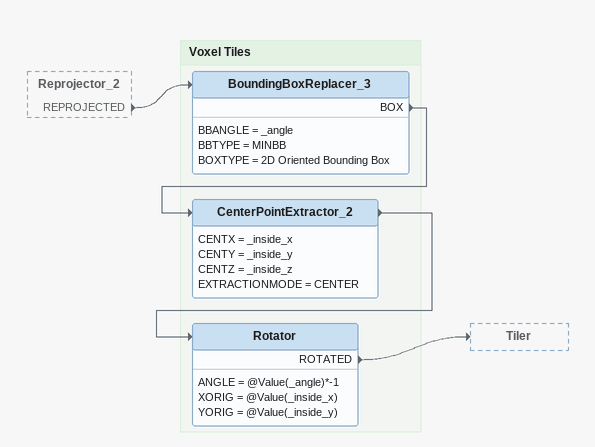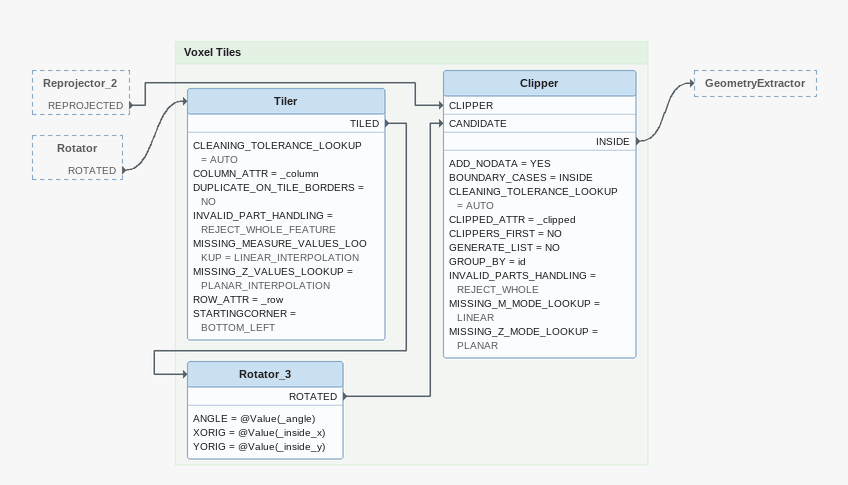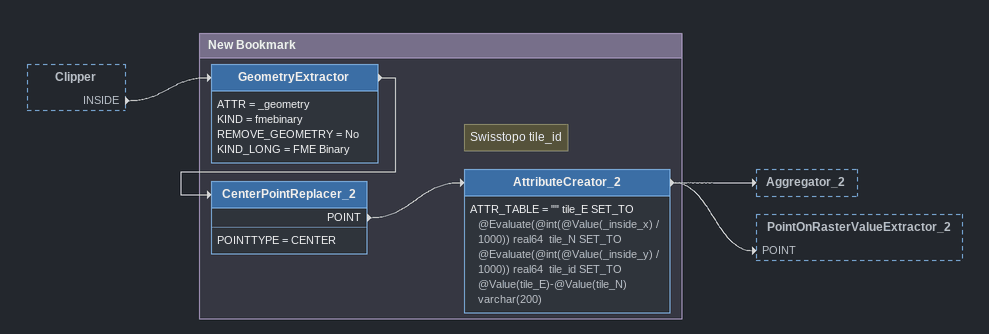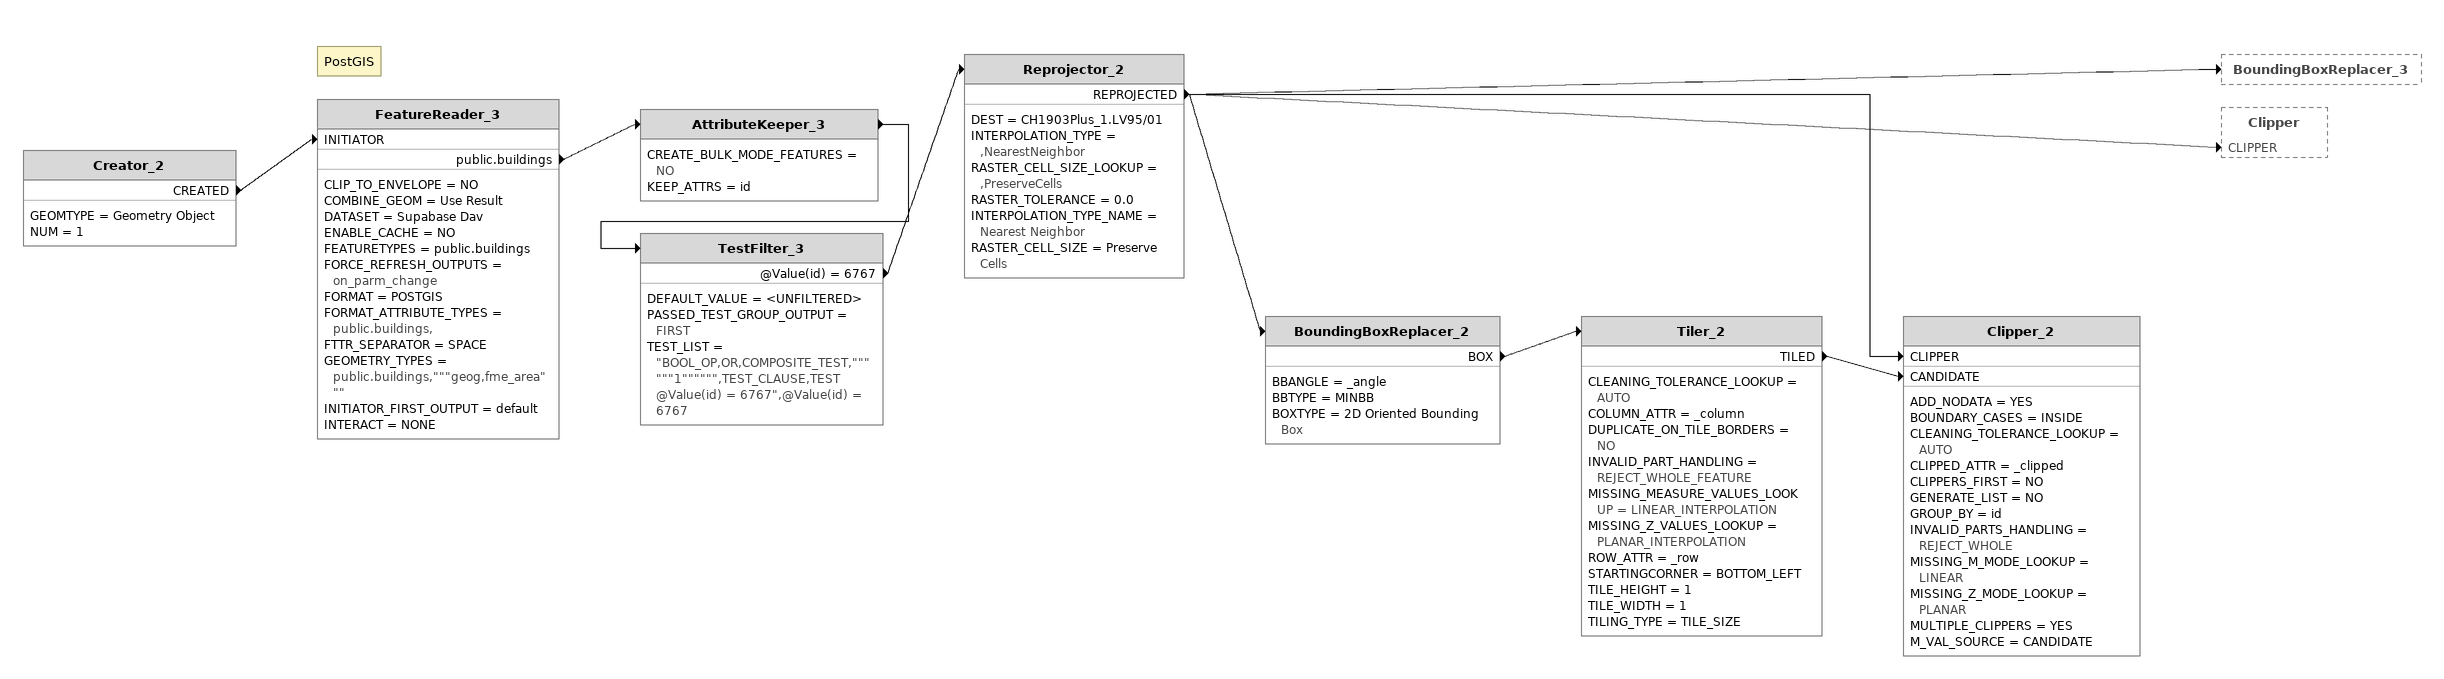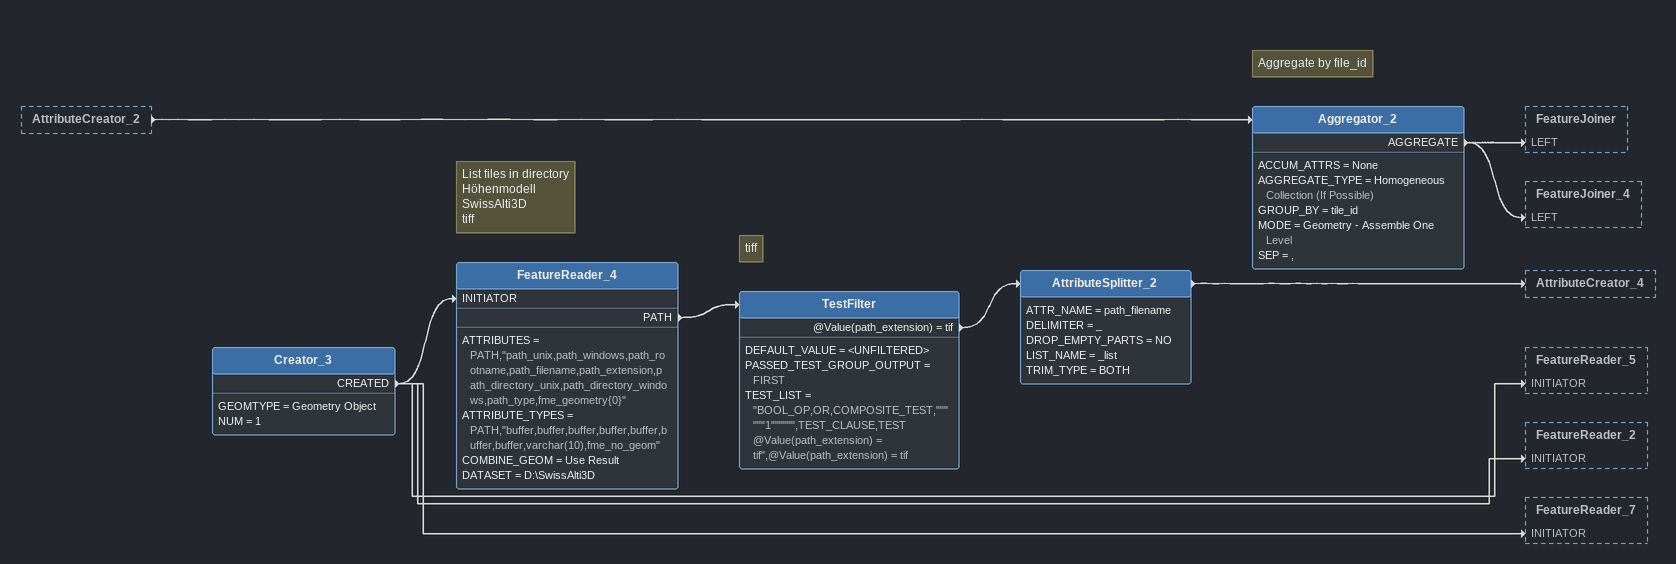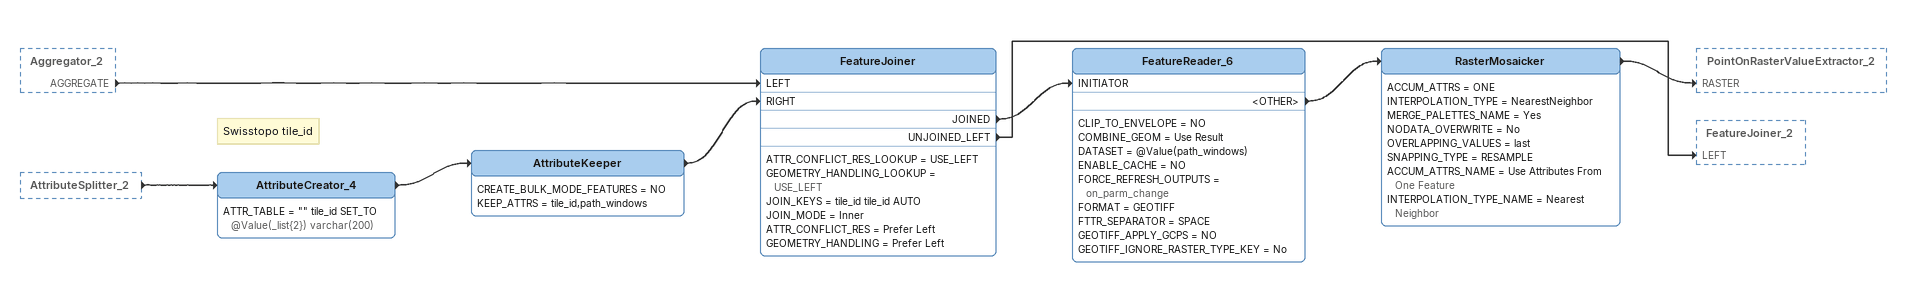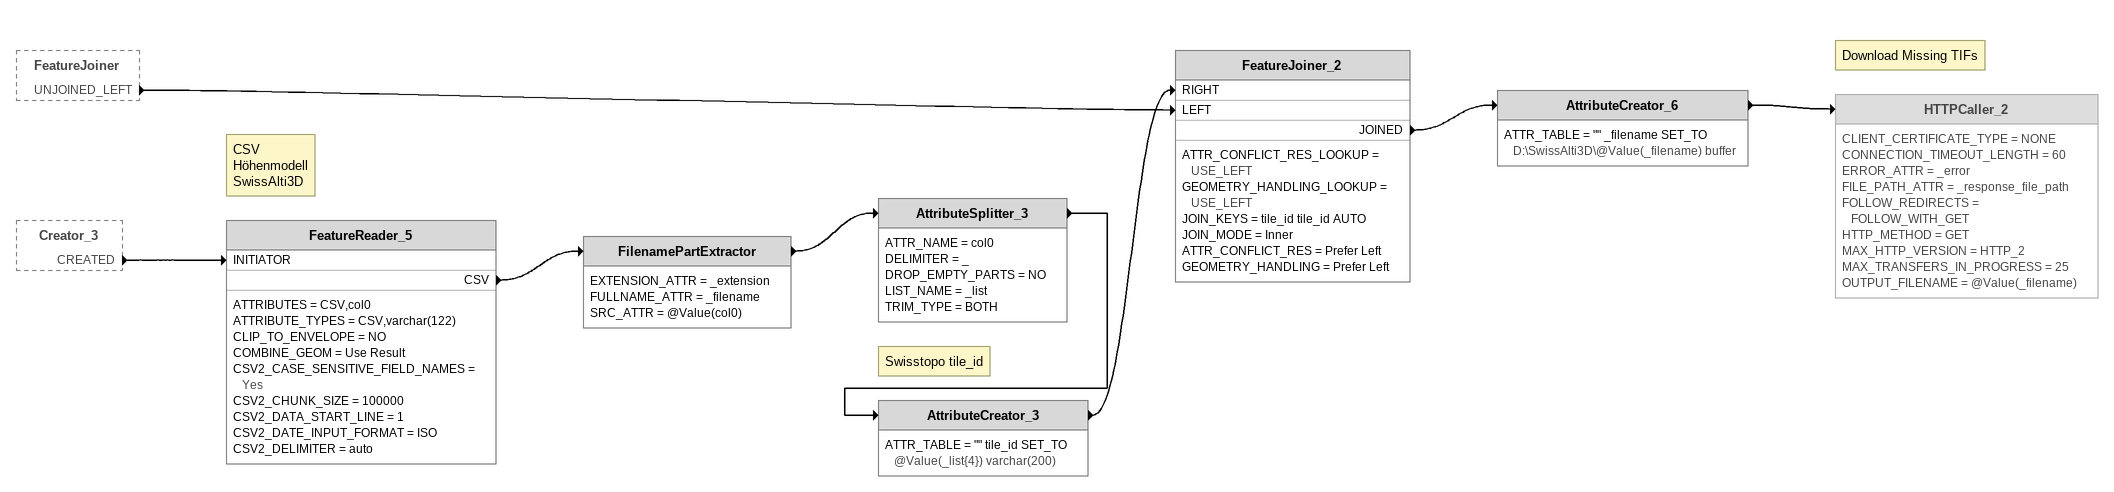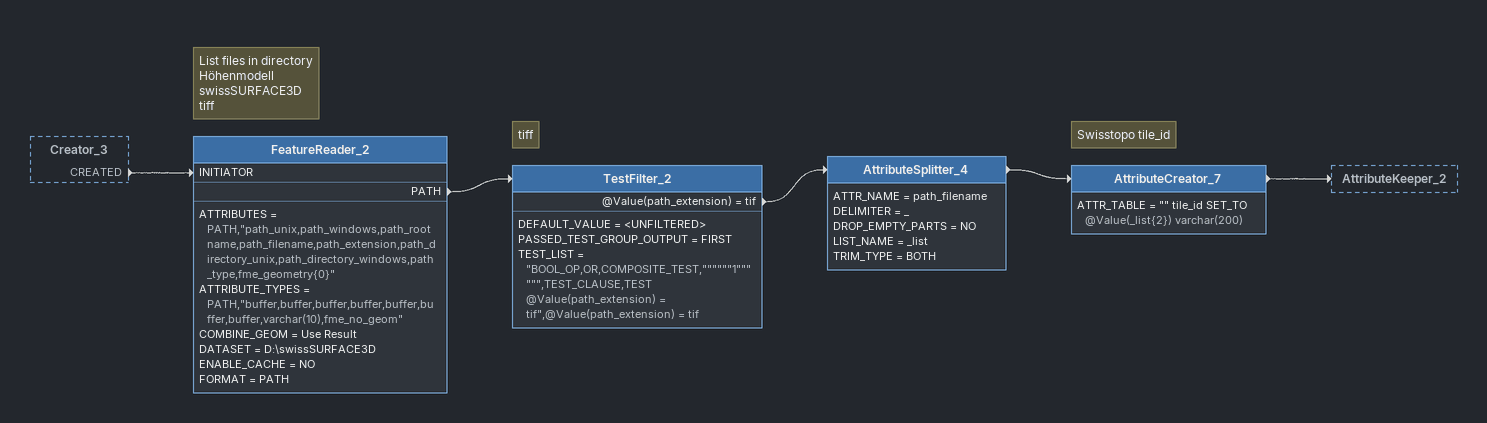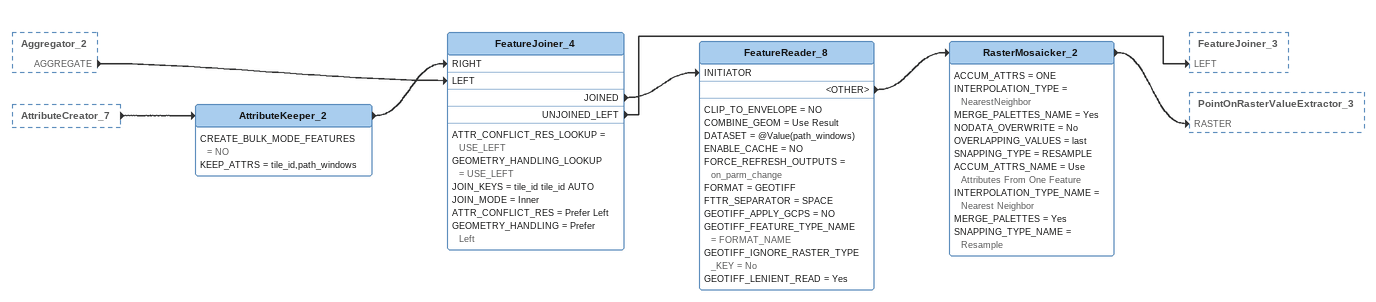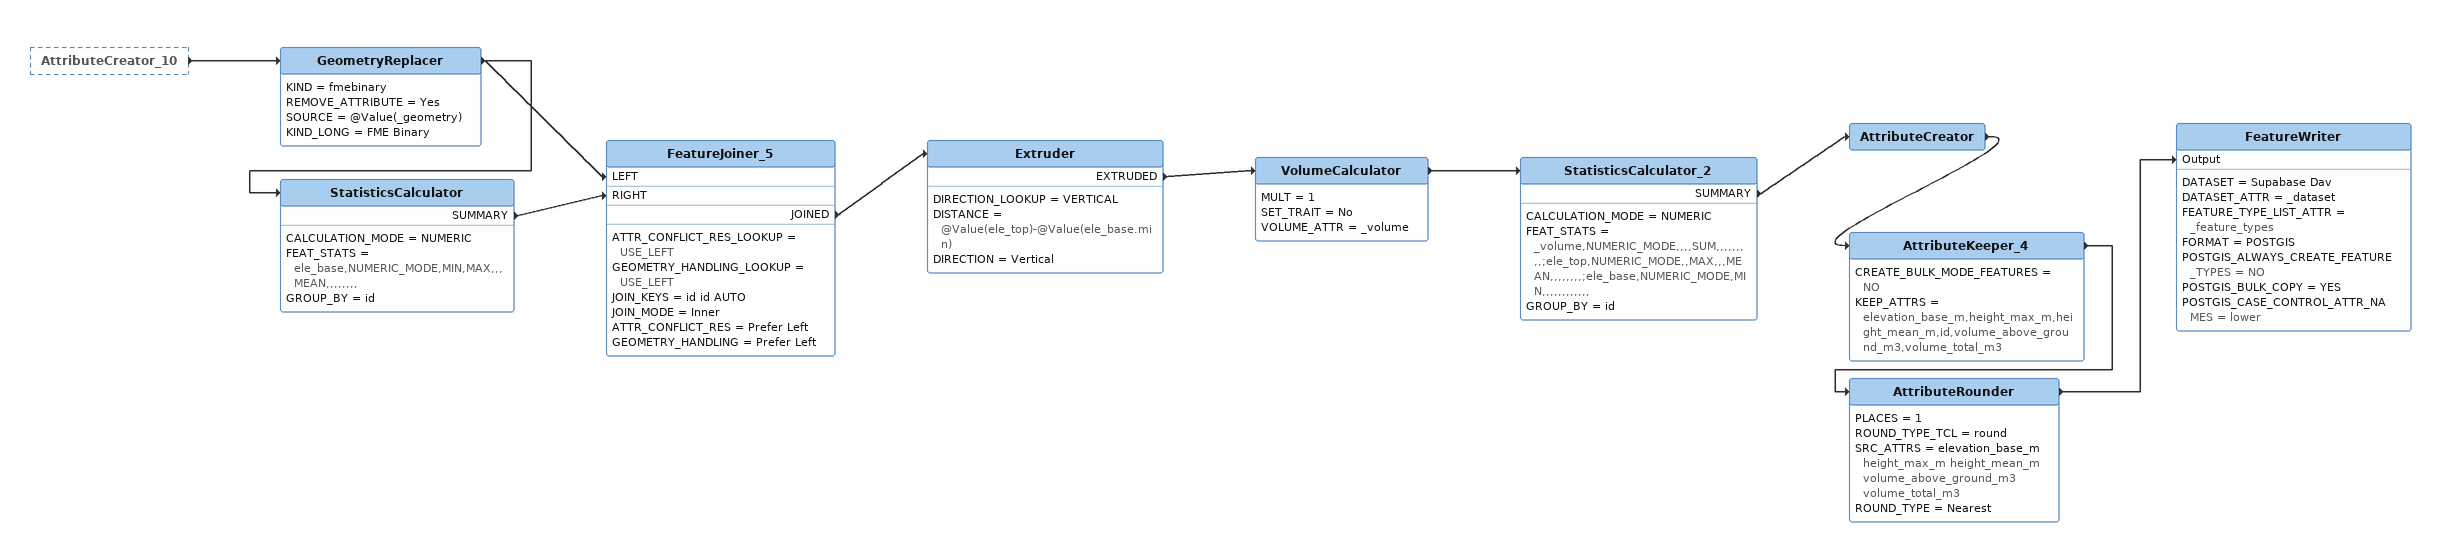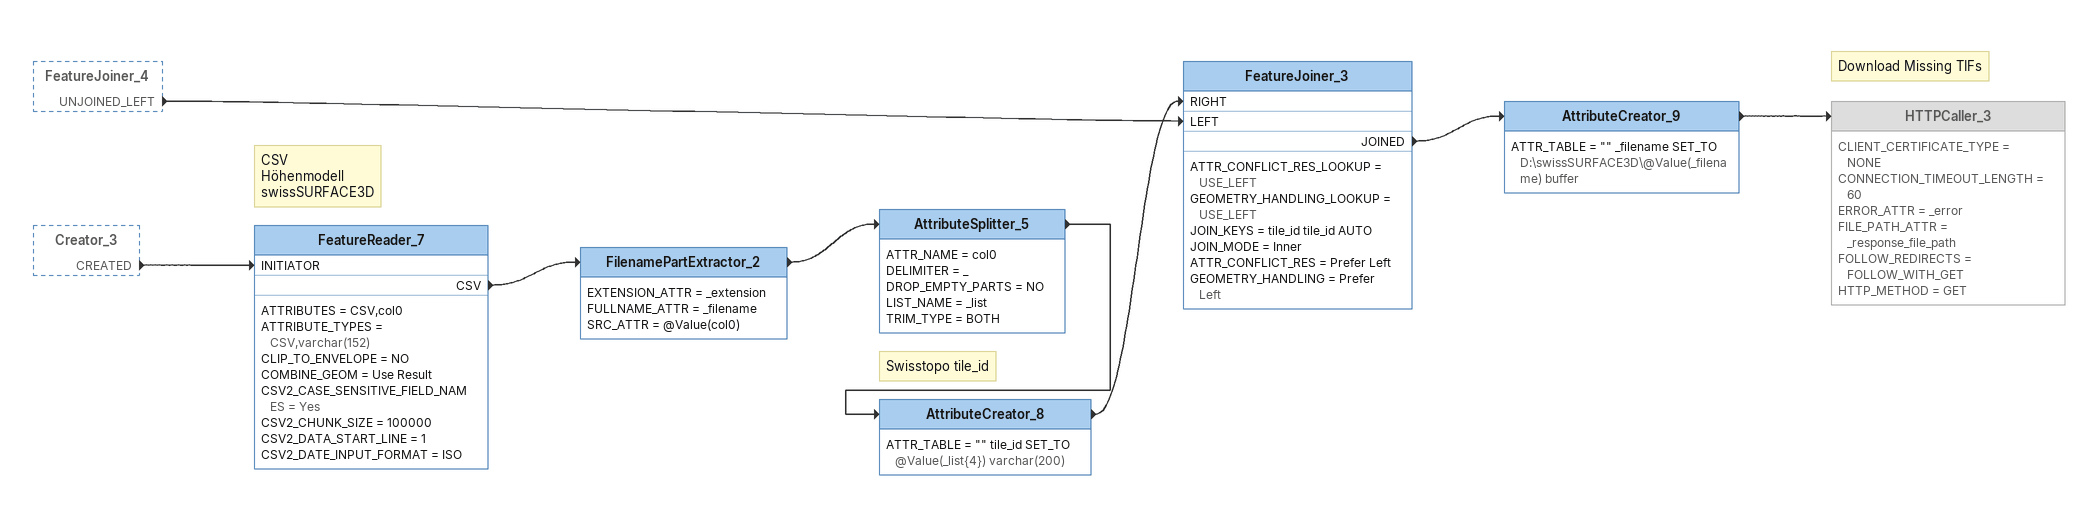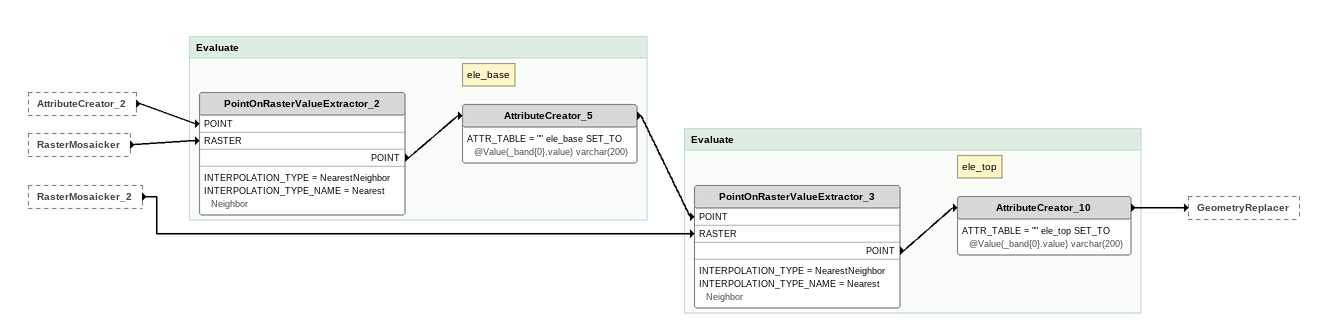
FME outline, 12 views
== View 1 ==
Reprojector_2 [outside]
    REPROJECTED -> BoundingBoxReplacer_3

Bookmark: Voxel Tiles
BoundingBoxReplacer_3
    BBANGLE = _angle
    BBTYPE = MINBB
    BOXTYPE = 2D Oriented Bounding Box
    BOX -> CenterPointExtractor_2
CenterPointExtractor_2
    CENTX = _inside_x
    CENTY = _inside_y
    CENTZ = _inside_z
    EXTRACTIONMODE = CENTER
    -> Rotator
Rotator
    ANGLE = @Value(_angle)*-1
    XORIG = @Value(_inside_x)
    YORIG = @Value(_inside_y)
    ROTATED -> Tiler

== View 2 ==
Reprojector_2 [outside]
    REPROJECTED -> Clipper [CLIPPER]
Rotator [outside]
    ROTATED -> Tiler

Bookmark: Voxel Tiles
Tiler
    CLEANING_TOLERANCE_LOOKUP = AUTO
    COLUMN_ATTR = _column
    DUPLICATE_ON_TILE_BORDERS = NO
    INVALID_PART_HANDLING = REJECT_WHOLE_FEATURE
    MISSING_MEASURE_VALUES_LOOKUP = LINEAR_INTERPOLATION
    MISSING_Z_VALUES_LOOKUP = PLANAR_INTERPOLATION
    ROW_ATTR = _row
    STARTINGCORNER = BOTTOM_LEFT
    TILED -> Rotator_3
Rotator_3
    ANGLE = @Value(_angle)
    XORIG = @Value(_inside_x)
    YORIG = @Value(_inside_y)
    ROTATED -> Clipper [CANDIDATE]
Clipper
    ADD_NODATA = YES
    BOUNDARY_CASES = INSIDE
    CLEANING_TOLERANCE_LOOKUP = AUTO
    CLIPPED_ATTR = _clipped
    CLIPPERS_FIRST = NO
    GENERATE_LIST = NO
    GROUP_BY = id
    INVALID_PARTS_HANDLING = REJECT_WHOLE
    MISSING_M_MODE_LOOKUP = LINEAR
    MISSING_Z_MODE_LOOKUP = PLANAR
    INSIDE -> GeometryExtractor

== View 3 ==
Clipper [outside]
    INSIDE -> GeometryExtractor

Bookmark: New Bookmark
GeometryExtractor
    ATTR = _geometry
    KIND = fmebinary
    REMOVE_GEOMETRY = No
    KIND_LONG = FME Binary
    -> CenterPointReplacer_2
CenterPointReplacer_2
    POINTTYPE = CENTER
    POINT -> AttributeCreator_2
Note: Swisstopo tile_id
AttributeCreator_2
    ATTR_TABLE = "" tile_E SET_TO @Evaluate(@int(@Value(_inside_x) / 1000)) real64  tile_N SET_TO @Evaluate(@int(@Value(_inside_y) / 1000)) real64  tile_id SET_TO @Value(tile_E)-@Value(tile_N) varchar(200)
    -> Aggregator_2
    -> PointOnRasterValueExtractor_2 [POINT]

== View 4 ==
Creator_2
    GEOMTYPE = Geometry Object
    NUM = 1
    CREATED -> FeatureReader_3 [INITIATOR]
Note: PostGIS
FeatureReader_3
    CLIP_TO_ENVELOPE = NO
    COMBINE_GEOM = Use Result
    DATASET = Supabase Dav
    ENABLE_CACHE = NO
    FEATURETYPES = public.buildings
    FORCE_REFRESH_OUTPUTS = on_parm_change
    FORMAT = POSTGIS
    FORMAT_ATTRIBUTE_TYPES = public.buildings,
    FTTR_SEPARATOR = SPACE
    GEOMETRY_TYPES = public.buildings,"""geog,fme_area"""
    INITIATOR_FIRST_OUTPUT = default
    INTERACT = NONE
    public.buildings -> AttributeKeeper_3
AttributeKeeper_3
    CREATE_BULK_MODE_FEATURES = NO
    KEEP_ATTRS = id
    -> TestFilter_3
TestFilter_3
    DEFAULT_VALUE = <UNFILTERED>
    PASSED_TEST_GROUP_OUTPUT = FIRST
    TEST_LIST = "BOOL_OP,OR,COMPOSITE_TEST,""""""1"""""",TEST_CLAUSE,TEST @Value(id) = 6767",@Value(id) = 6767
    @Value(id) = 6767 -> Reprojector_2
Reprojector_2
    DEST = CH1903Plus_1.LV95/01
    INTERPOLATION_TYPE = ,NearestNeighbor
    RASTER_CELL_SIZE_LOOKUP = ,PreserveCells
    RASTER_TOLERANCE = 0.0
    INTERPOLATION_TYPE_NAME = Nearest Neighbor
    RASTER_CELL_SIZE = Preserve Cells
    REPROJECTED -> BoundingBoxReplacer_3
    REPROJECTED -> Clipper [CLIPPER]
    REPROJECTED -> Clipper_2 [CLIPPER]
    REPROJECTED -> BoundingBoxReplacer_2
BoundingBoxReplacer_2
    BBANGLE = _angle
    BBTYPE = MINBB
    BOXTYPE = 2D Oriented Bounding Box
    BOX -> Tiler_2
Tiler_2
    CLEANING_TOLERANCE_LOOKUP = AUTO
    COLUMN_ATTR = _column
    DUPLICATE_ON_TILE_BORDERS = NO
    INVALID_PART_HANDLING = REJECT_WHOLE_FEATURE
    MISSING_MEASURE_VALUES_LOOKUP = LINEAR_INTERPOLATION
    MISSING_Z_VALUES_LOOKUP = PLANAR_INTERPOLATION
    ROW_ATTR = _row
    STARTINGCORNER = BOTTOM_LEFT
    TILE_HEIGHT = 1
    TILE_WIDTH = 1
    TILING_TYPE = TILE_SIZE
    TILED -> Clipper_2 [CANDIDATE]
Clipper_2
    ADD_NODATA = YES
    BOUNDARY_CASES = INSIDE
    CLEANING_TOLERANCE_LOOKUP = AUTO
    CLIPPED_ATTR = _clipped
    CLIPPERS_FIRST = NO
    GENERATE_LIST = NO
    GROUP_BY = id
    INVALID_PARTS_HANDLING = REJECT_WHOLE
    MISSING_M_MODE_LOOKUP = LINEAR
    MISSING_Z_MODE_LOOKUP = PLANAR
    MULTIPLE_CLIPPERS = YES
    M_VAL_SOURCE = CANDIDATE

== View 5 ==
AttributeCreator_2 [outside]
    -> Aggregator_2
Note: Aggregate by file_id
Aggregator_2
    ACCUM_ATTRS = None
    AGGREGATE_TYPE = Homogeneous Collection (If Possible)
    GROUP_BY = tile_id
    MODE = Geometry - Assemble One Level
    SEP = ,
    AGGREGATE -> FeatureJoiner [LEFT]
    AGGREGATE -> FeatureJoiner_4 [LEFT]
Creator_3
    GEOMTYPE = Geometry Object
    NUM = 1
    CREATED -> FeatureReader_5 [INITIATOR]
    CREATED -> FeatureReader_4 [INITIATOR]
    CREATED -> FeatureReader_2 [INITIATOR]
    CREATED -> FeatureReader_7 [INITIATOR]
Note: List files in directory / Höhenmodell / SwissAlti3D / tiff
FeatureReader_4
    ATTRIBUTES = PATH,"path_unix,path_windows,path_rootname,path_filename,path_extension,path_directory_unix,path_directory_windows,path_type,fme_geometry{0}"
    ATTRIBUTE_TYPES = PATH,"buffer,buffer,buffer,buffer,buffer,buffer,buffer,varchar(10),fme_no_geom"
    COMBINE_GEOM = Use Result
    DATASET = D:\SwissAlti3D
    PATH -> TestFilter
Note: tiff
TestFilter
    DEFAULT_VALUE = <UNFILTERED>
    PASSED_TEST_GROUP_OUTPUT = FIRST
    TEST_LIST = "BOOL_OP,OR,COMPOSITE_TEST,""""""1"""""",TEST_CLAUSE,TEST @Value(path_extension) = tif",@Value(path_extension) = tif
    @Value(path_extension) = tif -> AttributeSplitter_2
AttributeSplitter_2
    ATTR_NAME = path_filename
    DELIMITER = _
    DROP_EMPTY_PARTS = NO
    LIST_NAME = _list
    TRIM_TYPE = BOTH
    -> AttributeCreator_4

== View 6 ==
Aggregator_2 [outside]
    AGGREGATE -> FeatureJoiner [LEFT]
AttributeSplitter_2 [outside]
    -> AttributeCreator_4
Note: Swisstopo tile_id
AttributeCreator_4
    ATTR_TABLE = "" tile_id SET_TO @Value(_list{2}) varchar(200)
    -> AttributeKeeper
AttributeKeeper
    CREATE_BULK_MODE_FEATURES = NO
    KEEP_ATTRS = tile_id,path_windows
    -> FeatureJoiner [RIGHT]
FeatureJoiner
    ATTR_CONFLICT_RES_LOOKUP = USE_LEFT
    GEOMETRY_HANDLING_LOOKUP = USE_LEFT
    JOIN_KEYS = tile_id tile_id AUTO
    JOIN_MODE = Inner
    ATTR_CONFLICT_RES = Prefer Left
    GEOMETRY_HANDLING = Prefer Left
    JOINED -> FeatureReader_6 [INITIATOR]
    UNJOINED_LEFT -> FeatureJoiner_2 [LEFT]
FeatureReader_6
    CLIP_TO_ENVELOPE = NO
    COMBINE_GEOM = Use Result
    DATASET = @Value(path_windows)
    ENABLE_CACHE = NO
    FORCE_REFRESH_OUTPUTS = on_parm_change
    FORMAT = GEOTIFF
    FTTR_SEPARATOR = SPACE
    GEOTIFF_APPLY_GCPS = NO
    GEOTIFF_IGNORE_RASTER_TYPE_KEY = No
    <OTHER> -> RasterMosaicker
RasterMosaicker
    ACCUM_ATTRS = ONE
    INTERPOLATION_TYPE = NearestNeighbor
    MERGE_PALETTES_NAME = Yes
    NODATA_OVERWRITE = No
    OVERLAPPING_VALUES = last
    SNAPPING_TYPE = RESAMPLE
    ACCUM_ATTRS_NAME = Use Attributes From One Feature
    INTERPOLATION_TYPE_NAME = Nearest Neighbor
    -> PointOnRasterValueExtractor_2 [RASTER]

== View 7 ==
FeatureJoiner [outside]
    UNJOINED_LEFT -> FeatureJoiner_2 [LEFT]
Creator_3 [outside]
    CREATED -> FeatureReader_5 [INITIATOR]
Note: CSV / Höhenmodell / SwissAlti3D
FeatureReader_5
    ATTRIBUTES = CSV,col0
    ATTRIBUTE_TYPES = CSV,varchar(122)
    CLIP_TO_ENVELOPE = NO
    COMBINE_GEOM = Use Result
    CSV2_CASE_SENSITIVE_FIELD_NAMES = Yes
    CSV2_CHUNK_SIZE = 100000
    CSV2_DATA_START_LINE = 1
    CSV2_DATE_INPUT_FORMAT = ISO
    CSV2_DELIMITER = auto
    CSV -> FilenamePartExtractor
FilenamePartExtractor
    EXTENSION_ATTR = _extension
    FULLNAME_ATTR = _filename
    SRC_ATTR = @Value(col0)
    -> AttributeSplitter_3
AttributeSplitter_3
    ATTR_NAME = col0
    DELIMITER = _
    DROP_EMPTY_PARTS = NO
    LIST_NAME = _list
    TRIM_TYPE = BOTH
    -> AttributeCreator_3
Note: Swisstopo tile_id
AttributeCreator_3
    ATTR_TABLE = "" tile_id SET_TO @Value(_list{4}) varchar(200)
    -> FeatureJoiner_2 [RIGHT]
FeatureJoiner_2
    ATTR_CONFLICT_RES_LOOKUP = USE_LEFT
    GEOMETRY_HANDLING_LOOKUP = USE_LEFT
    JOIN_KEYS = tile_id tile_id AUTO
    JOIN_MODE = Inner
    ATTR_CONFLICT_RES = Prefer Left
    GEOMETRY_HANDLING = Prefer Left
    JOINED -> AttributeCreator_6
AttributeCreator_6
    ATTR_TABLE = "" _filename SET_TO D:\SwissAlti3D\@Value(_filename) buffer
    -> HTTPCaller_2
Note: Download Missing TIFs
HTTPCaller_2 [off]
    CLIENT_CERTIFICATE_TYPE = NONE
    CONNECTION_TIMEOUT_LENGTH = 60
    ERROR_ATTR = _error
    FILE_PATH_ATTR = _response_file_path
    FOLLOW_REDIRECTS = FOLLOW_WITH_GET
    HTTP_METHOD = GET
    MAX_HTTP_VERSION = HTTP_2
    MAX_TRANSFERS_IN_PROGRESS = 25
    OUTPUT_FILENAME = @Value(_filename)

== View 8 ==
Creator_3 [outside]
    CREATED -> FeatureReader_2 [INITIATOR]
Note: List files in directory / Höhenmodell / swissSURFACE3D / tiff
FeatureReader_2
    ATTRIBUTES = PATH,"path_unix,path_windows,path_rootname,path_filename,path_extension,path_directory_unix,path_directory_windows,path_type,fme_geometry{0}"
    ATTRIBUTE_TYPES = PATH,"buffer,buffer,buffer,buffer,buffer,buffer,buffer,varchar(10),fme_no_geom"
    COMBINE_GEOM = Use Result
    DATASET = D:\swissSURFACE3D
    ENABLE_CACHE = NO
    FORMAT = PATH
    PATH -> TestFilter_2
Note: tiff
TestFilter_2
    DEFAULT_VALUE = <UNFILTERED>
    PASSED_TEST_GROUP_OUTPUT = FIRST
    TEST_LIST = "BOOL_OP,OR,COMPOSITE_TEST,""""""1"""""",TEST_CLAUSE,TEST @Value(path_extension) = tif",@Value(path_extension) = tif
    @Value(path_extension) = tif -> AttributeSplitter_4
AttributeSplitter_4
    ATTR_NAME = path_filename
    DELIMITER = _
    DROP_EMPTY_PARTS = NO
    LIST_NAME = _list
    TRIM_TYPE = BOTH
    -> AttributeCreator_7
Note: Swisstopo tile_id
AttributeCreator_7
    ATTR_TABLE = "" tile_id SET_TO @Value(_list{2}) varchar(200)
    -> AttributeKeeper_2

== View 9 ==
Aggregator_2 [outside]
    AGGREGATE -> FeatureJoiner_4 [LEFT]
AttributeCreator_7 [outside]
    -> AttributeKeeper_2
AttributeKeeper_2
    CREATE_BULK_MODE_FEATURES = NO
    KEEP_ATTRS = tile_id,path_windows
    -> FeatureJoiner_4 [RIGHT]
FeatureJoiner_4
    ATTR_CONFLICT_RES_LOOKUP = USE_LEFT
    GEOMETRY_HANDLING_LOOKUP = USE_LEFT
    JOIN_KEYS = tile_id tile_id AUTO
    JOIN_MODE = Inner
    ATTR_CONFLICT_RES = Prefer Left
    GEOMETRY_HANDLING = Prefer Left
    JOINED -> FeatureReader_8 [INITIATOR]
    UNJOINED_LEFT -> FeatureJoiner_3 [LEFT]
FeatureReader_8
    CLIP_TO_ENVELOPE = NO
    COMBINE_GEOM = Use Result
    DATASET = @Value(path_windows)
    ENABLE_CACHE = NO
    FORCE_REFRESH_OUTPUTS = on_parm_change
    FORMAT = GEOTIFF
    FTTR_SEPARATOR = SPACE
    GEOTIFF_APPLY_GCPS = NO
    GEOTIFF_FEATURE_TYPE_NAME = FORMAT_NAME
    GEOTIFF_IGNORE_RASTER_TYPE_KEY = No
    GEOTIFF_LENIENT_READ = Yes
    <OTHER> -> RasterMosaicker_2
RasterMosaicker_2
    ACCUM_ATTRS = ONE
    INTERPOLATION_TYPE = NearestNeighbor
    MERGE_PALETTES_NAME = Yes
    NODATA_OVERWRITE = No
    OVERLAPPING_VALUES = last
    SNAPPING_TYPE = RESAMPLE
    ACCUM_ATTRS_NAME = Use Attributes From One Feature
    INTERPOLATION_TYPE_NAME = Nearest Neighbor
    MERGE_PALETTES = Yes
    SNAPPING_TYPE_NAME = Resample
    -> PointOnRasterValueExtractor_3 [RASTER]

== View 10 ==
AttributeCreator_10 [outside]
    -> GeometryReplacer
GeometryReplacer
    KIND = fmebinary
    REMOVE_ATTRIBUTE = Yes
    SOURCE = @Value(_geometry)
    KIND_LONG = FME Binary
    -> StatisticsCalculator
    -> FeatureJoiner_5 [LEFT]
StatisticsCalculator
    CALCULATION_MODE = NUMERIC
    FEAT_STATS = ele_base,NUMERIC_MODE,MIN,MAX,,,MEAN,,,,,,,,
    GROUP_BY = id
    SUMMARY -> FeatureJoiner_5 [RIGHT]
FeatureJoiner_5
    ATTR_CONFLICT_RES_LOOKUP = USE_LEFT
    GEOMETRY_HANDLING_LOOKUP = USE_LEFT
    JOIN_KEYS = id id AUTO
    JOIN_MODE = Inner
    ATTR_CONFLICT_RES = Prefer Left
    GEOMETRY_HANDLING = Prefer Left
    JOINED -> Extruder
Extruder
    DIRECTION_LOOKUP = VERTICAL
    DISTANCE = @Value(ele_top)-@Value(ele_base.min)
    DIRECTION = Vertical
    EXTRUDED -> VolumeCalculator
VolumeCalculator
    MULT = 1
    SET_TRAIT = No
    VOLUME_ATTR = _volume
    -> StatisticsCalculator_2
StatisticsCalculator_2
    CALCULATION_MODE = NUMERIC
    FEAT_STATS = _volume,NUMERIC_MODE,,,,SUM,,,,,,,,,;ele_top,NUMERIC_MODE,,MAX,,,MEAN,,,,,,,,;ele_base,NUMERIC_MODE,MIN,,,,,,,,,,,,
    GROUP_BY = id
    SUMMARY -> AttributeCreator
AttributeCreator
    -> AttributeKeeper_4
AttributeKeeper_4
    CREATE_BULK_MODE_FEATURES = NO
    KEEP_ATTRS = elevation_base_m,height_max_m,height_mean_m,id,volume_above_ground_m3,volume_total_m3
    -> AttributeRounder
AttributeRounder
    PLACES = 1
    ROUND_TYPE_TCL = round
    SRC_ATTRS = elevation_base_m height_max_m height_mean_m volume_above_ground_m3 volume_total_m3
    ROUND_TYPE = Nearest
    -> FeatureWriter [Output]
FeatureWriter
    DATASET = Supabase Dav
    DATASET_ATTR = _dataset
    FEATURE_TYPE_LIST_ATTR = _feature_types
    FORMAT = POSTGIS
    POSTGIS_ALWAYS_CREATE_FEATURE_TYPES = NO
    POSTGIS_BULK_COPY = YES
    POSTGIS_CASE_CONTROL_ATTR_NAMES = lower

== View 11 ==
FeatureJoiner_4 [outside]
    UNJOINED_LEFT -> FeatureJoiner_3 [LEFT]
Creator_3 [outside]
    CREATED -> FeatureReader_7 [INITIATOR]
Note: CSV / Höhenmodell / swissSURFACE3D
FeatureReader_7
    ATTRIBUTES = CSV,col0
    ATTRIBUTE_TYPES = CSV,varchar(152)
    CLIP_TO_ENVELOPE = NO
    COMBINE_GEOM = Use Result
    CSV2_CASE_SENSITIVE_FIELD_NAMES = Yes
    CSV2_CHUNK_SIZE = 100000
    CSV2_DATA_START_LINE = 1
    CSV2_DATE_INPUT_FORMAT = ISO
    CSV -> FilenamePartExtractor_2
FilenamePartExtractor_2
    EXTENSION_ATTR = _extension
    FULLNAME_ATTR = _filename
    SRC_ATTR = @Value(col0)
    -> AttributeSplitter_5
AttributeSplitter_5
    ATTR_NAME = col0
    DELIMITER = _
    DROP_EMPTY_PARTS = NO
    LIST_NAME = _list
    TRIM_TYPE = BOTH
    -> AttributeCreator_8
Note: Swisstopo tile_id
AttributeCreator_8
    ATTR_TABLE = "" tile_id SET_TO @Value(_list{4}) varchar(200)
    -> FeatureJoiner_3 [RIGHT]
FeatureJoiner_3
    ATTR_CONFLICT_RES_LOOKUP = USE_LEFT
    GEOMETRY_HANDLING_LOOKUP = USE_LEFT
    JOIN_KEYS = tile_id tile_id AUTO
    JOIN_MODE = Inner
    ATTR_CONFLICT_RES = Prefer Left
    GEOMETRY_HANDLING = Prefer Left
    JOINED -> AttributeCreator_9
AttributeCreator_9
    ATTR_TABLE = "" _filename SET_TO D:\swissSURFACE3D\@Value(_filename) buffer
    -> HTTPCaller_3
Note: Download Missing TIFs
HTTPCaller_3 [off]
    CLIENT_CERTIFICATE_TYPE = NONE
    CONNECTION_TIMEOUT_LENGTH = 60
    ERROR_ATTR = _error
    FILE_PATH_ATTR = _response_file_path
    FOLLOW_REDIRECTS = FOLLOW_WITH_GET
    HTTP_METHOD = GET

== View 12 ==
AttributeCreator_2 [outside]
    -> PointOnRasterValueExtractor_2 [POINT]
RasterMosaicker [outside]
    -> PointOnRasterValueExtractor_2 [RASTER]
RasterMosaicker_2 [outside]
    -> PointOnRasterValueExtractor_3 [RASTER]

Bookmark: Evaluate
PointOnRasterValueExtractor_2
    INTERPOLATION_TYPE = NearestNeighbor
    INTERPOLATION_TYPE_NAME = Nearest Neighbor
    POINT -> AttributeCreator_5
Note: ele_base
AttributeCreator_5
    ATTR_TABLE = "" ele_base SET_TO @Value(_band{0}.value) varchar(200)
    -> PointOnRasterValueExtractor_3 [POINT]

Bookmark: Evaluate
PointOnRasterValueExtractor_3
    INTERPOLATION_TYPE = NearestNeighbor
    INTERPOLATION_TYPE_NAME = Nearest Neighbor
    POINT -> AttributeCreator_10
Note: ele_top
AttributeCreator_10
    ATTR_TABLE = "" ele_top SET_TO @Value(_band{0}.value) varchar(200)
    -> GeometryReplacer
